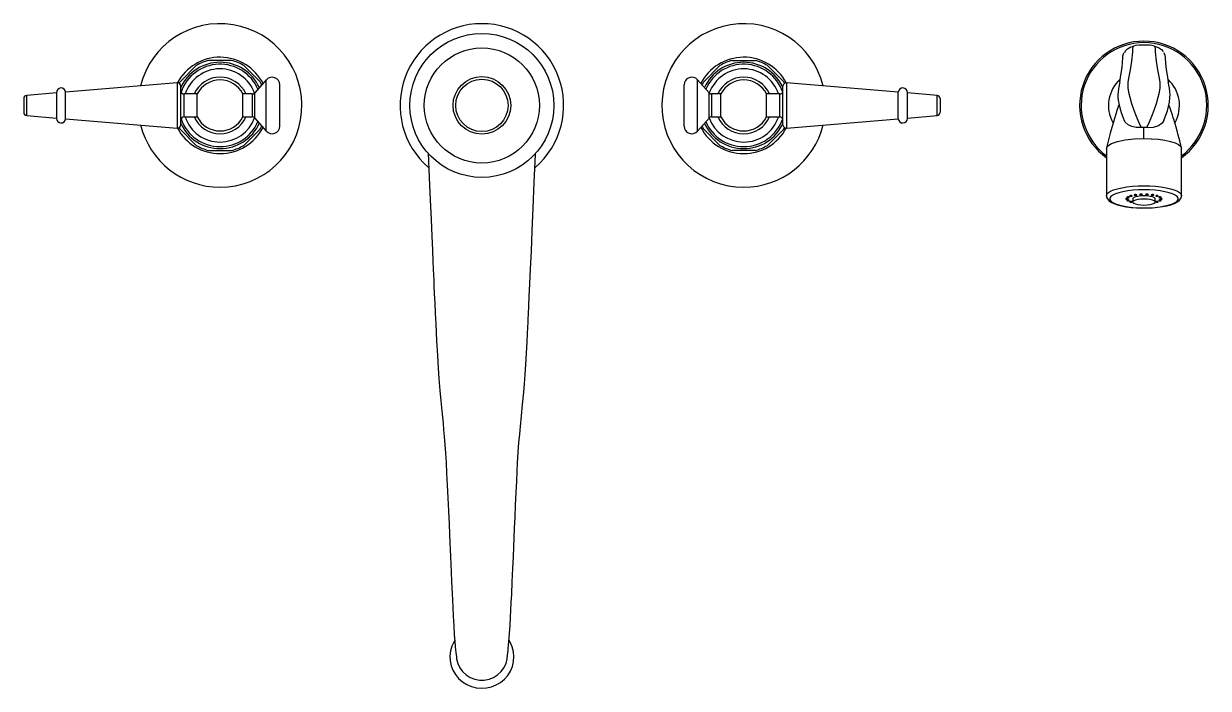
# Model space of a CAD drawing. Header units: millimetres. Extents: x 500 to 613, y 94 to 180.
# Drawn here: x 590 to 608.1, y 123.03 to 133.19 of the extents above; entities that cross this region are included whole.
import ezdxf

# ---------------------------------------------------------------- set-up
doc = ezdxf.new("R2010")
doc.units = ezdxf.units.MM
doc.layers.add('RUBINETTI', color=251, linetype='Continuous')

msp = doc.modelspace()

# ---------------------------------------------------------------- linework, layer by layer
at = {"layer": 'RUBINETTI'}
for p, q in [((606.861, 132.81), (606.915, 132.841)), ((606.915, 132.841), (606.952, 132.851)), ((606.952, 132.851), (606.94, 132.817)), ((606.992, 132.857), (606.952, 132.851)), ((606.952, 132.851), (606.952, 132.851)), ((607.033, 132.862), (606.992, 132.857)), ((607.073, 132.865), (607.033, 132.862)), ((607.114, 132.865), (607.073, 132.865)), ((607.155, 132.865), (607.114, 132.865)), ((607.196, 132.862), (607.155, 132.865)), ((607.236, 132.857), (607.196, 132.862)), ((607.277, 132.851), (607.236, 132.857)), ((607.277, 132.851), (607.335, 132.831)), ((607.288, 132.817), (607.277, 132.851)), ((607.277, 132.851), (607.277, 132.851)), ((606.782, 132.527), (606.791, 132.673)), ((606.791, 132.673), (606.792, 132.701)), ((606.792, 132.701), (606.802, 132.733)), ((606.802, 132.733), (606.813, 132.75)), ((606.828, 132.77), (606.814, 132.749)), ((606.823, 132.766), (606.861, 132.81)), ((606.937, 132.764), (606.925, 132.618)), ((606.94, 132.817), (606.937, 132.764)), ((607.291, 132.764), (607.288, 132.817)), ((607.303, 132.618), (607.291, 132.764)), ((607.335, 132.831), (607.382, 132.796)), ((607.382, 132.796), (607.405, 132.766)), ((607.412, 132.753), (607.433, 132.715)), ((607.433, 132.715), (607.437, 132.67)), ((607.437, 132.67), (607.441, 132.582)), ((592.636, 132.553), (592.389, 132.306)), ((593.174, 132.631), (592.824, 132.631)), ((593.61, 132.306), (593.362, 132.553)), ((600.389, 132.306), (600.636, 132.553)), ((600.824, 132.631), (601.174, 132.631)), ((601.362, 132.553), (601.61, 132.306)), ((606.755, 132.368), (606.782, 132.527)), ((606.902, 132.486), (606.876, 132.359)), ((606.925, 132.618), (606.902, 132.486)), ((607.326, 132.486), (607.303, 132.618)), ((607.352, 132.359), (607.326, 132.486)), ((607.441, 132.582), (607.454, 132.492)), ((607.454, 132.492), (607.468, 132.405)), ((593.706, 132.335), (593.529, 132.135)), ((593.706, 131.551), (593.706, 132.335)), ((600.469, 132.135), (600.292, 132.335)), ((600.292, 131.551), (600.292, 132.335)), ((606.743, 132.301), (606.74, 132.279)), ((606.743, 132.301), (606.755, 132.368)), ((606.876, 132.359), (606.866, 132.294)), ((606.866, 132.294), (606.868, 132.211)), ((607.362, 132.294), (607.352, 132.359)), ((607.36, 132.211), (607.362, 132.294)), ((607.468, 132.405), (607.485, 132.302)), ((607.485, 132.302), (607.485, 132.298)), ((607.487, 132.285), (607.486, 132.298)), ((590.499, 132.135), (590.045, 132.097)), ((590.499, 132.14), (590.499, 131.745)), ((592.345, 132.288), (590.639, 132.146)), ((590.639, 131.74), (590.639, 132.146)), ((592.345, 132.288), (592.345, 131.597)), ((592.399, 131.647), (592.399, 132.239)), ((592.651, 132.118), (592.449, 132.118)), ((592.449, 131.768), (592.449, 132.118)), ((592.651, 131.768), (592.651, 132.118)), ((593.492, 132.118), (593.348, 132.118)), ((593.348, 131.768), (593.348, 132.118)), ((593.492, 132.118), (593.492, 131.768)), ((593.529, 131.751), (593.529, 132.135)), ((593.91, 131.628), (593.91, 132.258)), ((600.088, 131.628), (600.088, 132.258)), ((600.469, 131.751), (600.469, 132.135)), ((600.651, 132.118), (600.507, 132.118)), ((600.507, 132.118), (600.507, 131.768)), ((600.651, 131.768), (600.651, 132.118)), ((601.549, 132.118), (601.348, 132.118)), ((601.348, 131.768), (601.348, 132.118)), ((601.549, 131.768), (601.549, 132.118)), ((601.599, 131.647), (601.599, 132.239)), ((603.36, 132.146), (601.653, 132.288)), ((601.653, 132.288), (601.653, 131.597)), ((603.36, 131.74), (603.36, 132.146)), ((603.499, 131.745), (603.499, 132.14)), ((603.953, 132.097), (603.499, 132.135)), ((606.718, 132.145), (606.716, 132.11)), ((606.726, 132.204), (606.718, 132.145)), ((606.734, 132.247), (606.726, 132.204)), ((606.74, 132.279), (606.734, 132.247)), ((606.868, 132.211), (606.878, 132.145)), ((606.878, 132.145), (606.896, 132.068)), ((607.333, 132.068), (607.35, 132.145)), ((607.35, 132.145), (607.36, 132.211)), ((607.494, 132.252), (607.487, 132.285)), ((607.502, 132.207), (607.494, 132.252)), ((607.51, 132.149), (607.502, 132.207)), ((607.512, 132.112), (607.51, 132.149)), ((589.999, 132.047), (589.999, 131.839)), ((590.045, 131.789), (590.045, 132.097)), ((603.953, 131.789), (603.953, 132.097)), ((603.999, 132.047), (603.999, 131.839)), ((606.727, 131.943), (606.714, 131.909)), ((606.727, 131.943), (606.714, 131.909)), ((606.716, 132.11), (606.717, 132.067)), ((606.717, 132.067), (606.721, 132.022)), ((606.721, 132.022), (606.733, 131.952)), ((606.732, 131.949), (606.727, 131.943)), ((606.732, 131.949), (606.727, 131.943)), ((606.732, 131.949), (606.732, 131.949)), ((606.733, 131.952), (606.75, 131.885)), ((606.896, 132.068), (606.923, 131.974)), ((606.923, 131.974), (606.958, 131.871)), ((607.271, 131.871), (607.306, 131.974)), ((607.306, 131.974), (607.333, 132.068)), ((607.489, 131.928), (607.503, 131.995)), ((607.498, 131.939), (607.496, 131.942)), ((607.498, 131.939), (607.496, 131.942)), ((607.507, 131.918), (607.498, 131.939)), ((607.507, 131.918), (607.498, 131.939)), ((607.503, 131.995), (607.511, 132.064)), ((607.511, 132.064), (607.512, 132.112)), ((590.045, 131.789), (590.499, 131.751)), ((592.449, 131.768), (592.651, 131.768)), ((593.348, 131.768), (593.492, 131.768)), ((593.529, 131.751), (593.706, 131.551)), ((600.292, 131.551), (600.469, 131.751)), ((600.507, 131.768), (600.651, 131.768)), ((601.348, 131.768), (601.549, 131.768)), ((603.499, 131.751), (603.953, 131.789)), ((606.677, 131.794), (606.662, 131.744)), ((606.677, 131.794), (606.662, 131.744)), ((606.687, 131.826), (606.677, 131.794)), ((606.687, 131.826), (606.677, 131.794)), ((606.695, 131.851), (606.687, 131.826)), ((606.695, 131.851), (606.687, 131.826)), ((606.704, 131.879), (606.695, 131.851)), ((606.704, 131.879), (606.695, 131.851)), ((606.714, 131.909), (606.704, 131.879)), ((606.714, 131.909), (606.704, 131.879)), ((606.75, 131.885), (606.771, 131.819)), ((606.771, 131.819), (606.795, 131.754)), ((606.795, 131.754), (606.813, 131.712)), ((606.958, 131.871), (606.993, 131.781)), ((606.993, 131.781), (607.031, 131.69)), ((607.198, 131.69), (607.236, 131.781)), ((607.236, 131.781), (607.271, 131.871)), ((607.423, 131.729), (607.449, 131.795)), ((607.449, 131.795), (607.471, 131.861)), ((607.471, 131.861), (607.489, 131.928)), ((607.518, 131.887), (607.507, 131.918)), ((607.518, 131.887), (607.507, 131.918)), ((607.531, 131.852), (607.518, 131.887)), ((607.531, 131.852), (607.518, 131.887)), ((607.548, 131.802), (607.531, 131.852)), ((607.548, 131.802), (607.531, 131.852)), ((607.562, 131.756), (607.548, 131.802)), ((607.562, 131.756), (607.548, 131.802)), ((607.573, 131.718), (607.562, 131.756)), ((607.573, 131.718), (607.562, 131.756)), ((590.639, 131.74), (592.345, 131.597)), ((592.389, 131.58), (592.636, 131.333)), ((593.362, 131.333), (593.61, 131.58)), ((600.636, 131.333), (600.389, 131.58)), ((601.61, 131.58), (601.362, 131.333)), ((601.653, 131.597), (603.36, 131.74)), ((606.623, 131.604), (606.6, 131.519)), ((606.623, 131.604), (606.6, 131.519)), ((606.642, 131.673), (606.623, 131.604)), ((606.642, 131.673), (606.623, 131.604)), ((606.662, 131.744), (606.642, 131.673)), ((606.662, 131.744), (606.642, 131.673)), ((606.827, 131.687), (606.817, 131.714)), ((606.872, 131.646), (606.827, 131.687)), ((606.931, 131.619), (606.872, 131.646)), ((606.996, 131.605), (606.931, 131.619)), ((607.069, 131.605), (606.996, 131.605)), ((607.031, 131.69), (607.069, 131.605)), ((607.114, 131.607), (607.069, 131.605)), ((607.114, 131.438), (607.114, 131.607)), ((607.114, 131.438), (607.114, 131.607)), ((607.159, 131.605), (607.114, 131.607)), ((607.159, 131.605), (607.198, 131.69)), ((607.182, 131.603), (607.159, 131.605)), ((607.253, 131.608), (607.182, 131.603)), ((607.335, 131.633), (607.253, 131.608)), ((607.39, 131.673), (607.335, 131.633)), ((607.416, 131.713), (607.39, 131.673)), ((607.416, 131.713), (607.423, 131.729)), ((607.416, 131.713), (607.416, 131.713)), ((607.581, 131.691), (607.573, 131.718)), ((607.581, 131.691), (607.573, 131.718)), ((607.59, 131.662), (607.581, 131.691)), ((607.59, 131.662), (607.581, 131.691)), ((607.604, 131.611), (607.59, 131.662)), ((607.604, 131.611), (607.59, 131.662)), ((607.619, 131.557), (607.604, 131.611)), ((607.619, 131.557), (607.604, 131.611)), ((606.573, 131.417), (606.543, 131.297)), ((606.573, 131.417), (606.547, 131.313)), ((606.6, 131.519), (606.573, 131.417)), ((606.6, 131.519), (606.573, 131.417)), ((606.62, 131.363), (606.709, 131.394)), ((606.62, 131.363), (606.709, 131.394)), ((606.709, 131.394), (606.825, 131.417)), ((606.709, 131.394), (606.825, 131.417)), ((606.825, 131.417), (606.962, 131.433)), ((606.825, 131.417), (606.962, 131.433)), ((606.962, 131.433), (607.114, 131.438)), ((606.962, 131.433), (607.114, 131.438)), ((607.114, 131.438), (607.226, 131.435)), ((607.114, 131.438), (607.23, 131.435)), ((607.226, 131.435), (607.333, 131.426)), ((607.23, 131.435), (607.337, 131.426)), ((607.333, 131.426), (607.432, 131.413)), ((607.337, 131.426), (607.434, 131.412)), ((607.432, 131.413), (607.519, 131.394)), ((607.434, 131.412), (607.519, 131.394)), ((607.519, 131.394), (607.59, 131.371)), ((607.519, 131.394), (607.589, 131.371)), ((607.637, 131.487), (607.619, 131.557)), ((607.637, 131.487), (607.619, 131.557)), ((607.66, 131.401), (607.637, 131.487)), ((607.66, 131.401), (607.637, 131.487)), ((607.685, 131.297), (607.66, 131.401)), ((607.685, 131.297), (607.66, 131.401)), ((592.824, 131.255), (593.174, 131.255)), ((596.18, 131.217), (596.196, 130.842)), ((597.817, 131.192), (597.818, 131.215)), ((601.174, 131.255), (600.824, 131.255)), ((606.542, 131.287), (606.562, 131.327)), ((606.542, 131.287), (606.562, 131.327)), ((606.542, 131.287), (606.542, 130.563)), ((606.562, 131.327), (606.62, 131.363)), ((606.562, 131.327), (606.62, 131.363)), ((607.589, 131.371), (607.642, 131.346)), ((607.59, 131.371), (607.643, 131.345)), ((607.642, 131.346), (607.675, 131.317)), ((607.643, 131.345), (607.676, 131.316)), ((607.675, 131.317), (607.675, 131.317)), ((607.676, 131.316), (607.683, 131.297)), ((607.683, 131.297), (607.687, 131.287)), ((607.687, 130.563), (607.687, 131.287)), ((597.8, 130.767), (597.817, 131.192)), ((596.196, 130.842), (596.21, 130.5)), ((597.783, 130.38), (597.8, 130.767)), ((606.651, 130.652), (606.709, 130.67)), ((606.709, 130.67), (606.778, 130.686)), ((606.778, 130.686), (606.854, 130.698)), ((606.854, 130.698), (606.937, 130.707)), ((606.937, 130.707), (607.025, 130.713)), ((607.025, 130.713), (607.114, 130.715)), ((607.114, 130.715), (607.204, 130.713)), ((607.204, 130.713), (607.291, 130.707)), ((607.291, 130.707), (607.374, 130.698)), ((607.374, 130.698), (607.451, 130.686)), ((607.451, 130.686), (607.519, 130.67)), ((607.519, 130.67), (607.577, 130.652)), ((596.21, 130.5), (596.223, 130.201)), ((606.542, 130.563), (606.549, 130.587)), ((606.542, 130.563), (606.542, 130.563)), ((606.543, 130.562), (606.544, 130.543)), ((606.544, 130.543), (606.556, 130.514)), ((606.549, 130.587), (606.57, 130.61)), ((606.556, 130.514), (606.577, 130.49)), ((606.57, 130.61), (606.604, 130.632)), ((606.577, 130.49), (606.608, 130.466)), ((606.608, 130.549), (606.594, 130.527)), ((606.594, 130.527), (606.594, 130.504)), ((606.594, 130.504), (606.608, 130.481)), ((606.604, 130.632), (606.651, 130.652)), ((606.636, 130.571), (606.608, 130.549)), ((606.677, 130.591), (606.636, 130.571)), ((606.73, 130.609), (606.677, 130.591)), ((606.793, 130.624), (606.73, 130.609)), ((606.866, 130.637), (606.793, 130.624)), ((606.836, 130.517), (606.834, 130.515)), ((606.834, 130.515), (606.836, 130.513)), ((606.84, 130.519), (606.836, 130.517)), ((606.836, 130.513), (606.84, 130.511)), ((606.847, 130.52), (606.84, 130.519)), ((606.84, 130.511), (606.847, 130.51)), ((606.854, 130.52), (606.847, 130.52)), ((606.847, 130.51), (606.854, 130.51)), ((606.851, 130.541), (606.85, 130.539)), ((606.85, 130.539), (606.851, 130.537)), ((606.851, 130.494), (606.85, 130.492)), ((606.85, 130.492), (606.851, 130.49)), ((606.856, 130.542), (606.851, 130.541)), ((606.851, 130.537), (606.856, 130.535)), ((606.856, 130.495), (606.851, 130.494)), ((606.851, 130.49), (606.856, 130.488)), ((606.862, 130.52), (606.854, 130.52)), ((606.854, 130.51), (606.862, 130.51)), ((606.862, 130.544), (606.856, 130.542)), ((606.856, 130.535), (606.862, 130.534)), ((606.862, 130.496), (606.856, 130.495)), ((606.856, 130.488), (606.862, 130.487)), ((606.87, 130.544), (606.862, 130.544)), ((606.862, 130.534), (606.87, 130.533)), ((606.868, 130.519), (606.862, 130.52)), ((606.862, 130.51), (606.868, 130.511)), ((606.87, 130.497), (606.862, 130.496)), ((606.862, 130.487), (606.87, 130.486)), ((606.945, 130.646), (606.866, 130.637)), ((606.873, 130.517), (606.868, 130.519)), ((606.868, 130.511), (606.873, 130.513)), ((606.878, 130.544), (606.87, 130.544)), ((606.87, 130.533), (606.878, 130.534)), ((606.878, 130.496), (606.87, 130.497)), ((606.87, 130.486), (606.878, 130.487)), ((606.874, 130.515), (606.873, 130.517)), ((606.873, 130.513), (606.874, 130.515)), ((606.884, 130.542), (606.878, 130.544)), ((606.878, 130.534), (606.884, 130.535)), ((606.884, 130.495), (606.878, 130.496)), ((606.878, 130.487), (606.884, 130.488)), ((606.888, 130.541), (606.884, 130.542)), ((606.884, 130.535), (606.888, 130.537)), ((606.888, 130.494), (606.884, 130.495)), ((606.884, 130.488), (606.888, 130.49)), ((606.89, 130.539), (606.888, 130.541)), ((606.888, 130.537), (606.89, 130.539)), ((606.89, 130.492), (606.888, 130.494)), ((606.888, 130.49), (606.89, 130.492)), ((606.897, 130.561), (606.895, 130.559)), ((606.895, 130.559), (606.897, 130.557)), ((606.901, 130.563), (606.897, 130.561)), ((606.897, 130.557), (606.901, 130.556)), ((606.907, 130.564), (606.901, 130.563)), ((606.901, 130.556), (606.907, 130.554)), ((606.915, 130.565), (606.907, 130.564)), ((606.907, 130.554), (606.915, 130.554)), ((606.923, 130.564), (606.915, 130.565)), ((606.915, 130.554), (606.923, 130.554)), ((606.929, 130.563), (606.923, 130.564)), ((606.923, 130.554), (606.929, 130.556)), ((606.933, 130.561), (606.929, 130.563)), ((606.929, 130.556), (606.933, 130.557)), ((606.935, 130.559), (606.933, 130.561)), ((606.933, 130.557), (606.935, 130.559)), ((606.944, 130.522), (606.942, 130.515)), ((606.942, 130.515), (606.942, 130.467)), ((606.957, 130.534), (606.944, 130.522)), ((606.957, 130.486), (606.944, 130.473)), ((607.028, 130.651), (606.945, 130.646)), ((606.984, 130.545), (606.957, 130.534)), ((606.984, 130.497), (606.957, 130.486)), ((606.966, 130.577), (606.964, 130.575)), ((606.964, 130.575), (606.966, 130.573)), ((606.97, 130.578), (606.966, 130.577)), ((606.966, 130.573), (606.97, 130.571)), ((606.977, 130.58), (606.97, 130.578)), ((606.97, 130.571), (606.977, 130.57)), ((606.984, 130.58), (606.977, 130.58)), ((606.977, 130.57), (606.984, 130.569)), ((606.992, 130.58), (606.984, 130.58)), ((606.984, 130.569), (606.992, 130.57)), ((607.021, 130.553), (606.984, 130.545)), ((607.021, 130.505), (606.984, 130.497)), ((606.998, 130.578), (606.992, 130.58)), ((606.992, 130.57), (606.998, 130.571)), ((607.003, 130.577), (606.998, 130.578)), ((606.998, 130.571), (607.003, 130.573)), ((607.004, 130.575), (607.003, 130.577)), ((607.003, 130.573), (607.004, 130.575)), ((607.066, 130.559), (607.021, 130.553)), ((607.066, 130.511), (607.021, 130.505)), ((607.114, 130.653), (607.028, 130.651)), ((607.051, 130.585), (607.049, 130.583)), ((607.049, 130.583), (607.051, 130.581)), ((607.055, 130.587), (607.051, 130.585)), ((607.051, 130.581), (607.055, 130.579)), ((607.061, 130.588), (607.055, 130.587)), ((607.055, 130.579), (607.061, 130.578)), ((607.069, 130.588), (607.061, 130.588)), ((607.061, 130.578), (607.069, 130.578)), ((607.114, 130.561), (607.066, 130.559)), ((607.114, 130.512), (607.066, 130.511)), ((607.077, 130.588), (607.069, 130.588)), ((607.069, 130.578), (607.077, 130.578)), ((607.083, 130.587), (607.077, 130.588)), ((607.077, 130.578), (607.083, 130.579)), ((607.088, 130.585), (607.083, 130.587)), ((607.083, 130.579), (607.088, 130.581)), ((607.089, 130.583), (607.088, 130.585)), ((607.088, 130.581), (607.089, 130.583)), ((607.2, 130.651), (607.114, 130.653)), ((607.163, 130.559), (607.114, 130.561)), ((607.163, 130.511), (607.114, 130.512)), ((607.141, 130.585), (607.139, 130.583)), ((607.139, 130.583), (607.141, 130.581)), ((607.145, 130.587), (607.141, 130.585)), ((607.141, 130.581), (607.145, 130.579)), ((607.152, 130.588), (607.145, 130.587)), ((607.145, 130.579), (607.152, 130.578)), ((607.159, 130.588), (607.152, 130.588)), ((607.152, 130.578), (607.159, 130.578)), ((607.167, 130.588), (607.159, 130.588)), ((607.159, 130.578), (607.167, 130.578)), ((607.207, 130.553), (607.163, 130.559)), ((607.207, 130.505), (607.163, 130.511)), ((607.173, 130.587), (607.167, 130.588)), ((607.167, 130.578), (607.173, 130.579)), ((607.178, 130.585), (607.173, 130.587)), ((607.173, 130.579), (607.178, 130.581)), ((607.179, 130.583), (607.178, 130.585)), ((607.178, 130.581), (607.179, 130.583)), ((607.284, 130.646), (607.2, 130.651)), ((607.244, 130.545), (607.207, 130.553)), ((607.244, 130.497), (607.207, 130.505)), ((607.226, 130.577), (607.224, 130.575)), ((607.224, 130.575), (607.226, 130.573)), ((607.23, 130.578), (607.226, 130.577)), ((607.226, 130.573), (607.23, 130.571)), ((607.237, 130.58), (607.23, 130.578)), ((607.23, 130.571), (607.237, 130.57)), ((607.244, 130.58), (607.237, 130.58)), ((607.237, 130.57), (607.244, 130.569)), ((607.252, 130.58), (607.244, 130.58)), ((607.244, 130.569), (607.252, 130.57)), ((607.271, 130.534), (607.244, 130.545)), ((607.271, 130.486), (607.244, 130.497)), ((607.258, 130.578), (607.252, 130.58)), ((607.252, 130.57), (607.258, 130.571)), ((607.263, 130.577), (607.258, 130.578)), ((607.258, 130.571), (607.263, 130.573)), ((607.264, 130.575), (607.263, 130.577)), ((607.263, 130.573), (607.264, 130.575)), ((607.285, 130.522), (607.271, 130.534)), ((607.285, 130.473), (607.271, 130.486)), ((607.363, 130.637), (607.284, 130.646)), ((607.287, 130.515), (607.285, 130.522)), ((607.287, 130.467), (607.287, 130.515)), ((607.295, 130.561), (607.293, 130.559)), ((607.293, 130.559), (607.295, 130.557)), ((607.299, 130.563), (607.295, 130.561)), ((607.295, 130.557), (607.299, 130.556)), ((607.306, 130.564), (607.299, 130.563)), ((607.299, 130.556), (607.306, 130.554)), ((607.313, 130.565), (607.306, 130.564)), ((607.306, 130.554), (607.313, 130.554)), ((607.321, 130.564), (607.313, 130.565)), ((607.313, 130.554), (607.321, 130.554)), ((607.328, 130.563), (607.321, 130.564)), ((607.321, 130.554), (607.328, 130.556)), ((607.332, 130.561), (607.328, 130.563)), ((607.328, 130.556), (607.332, 130.557)), ((607.333, 130.559), (607.332, 130.561)), ((607.332, 130.557), (607.333, 130.559)), ((607.34, 130.541), (607.339, 130.539)), ((607.339, 130.539), (607.34, 130.537)), ((607.34, 130.494), (607.339, 130.492)), ((607.339, 130.492), (607.34, 130.49)), ((607.344, 130.542), (607.34, 130.541)), ((607.34, 130.537), (607.344, 130.535)), ((607.344, 130.495), (607.34, 130.494)), ((607.34, 130.49), (607.344, 130.488)), ((607.351, 130.544), (607.344, 130.542)), ((607.344, 130.535), (607.351, 130.534)), ((607.351, 130.496), (607.344, 130.495)), ((607.344, 130.488), (607.351, 130.487)), ((607.359, 130.544), (607.351, 130.544)), ((607.351, 130.534), (607.359, 130.533)), ((607.359, 130.497), (607.351, 130.496)), ((607.351, 130.487), (607.359, 130.486)), ((607.356, 130.517), (607.354, 130.515)), ((607.354, 130.515), (607.356, 130.513)), ((607.36, 130.519), (607.356, 130.517)), ((607.356, 130.513), (607.36, 130.511)), ((607.366, 130.544), (607.359, 130.544)), ((607.359, 130.533), (607.366, 130.534)), ((607.366, 130.496), (607.359, 130.497)), ((607.359, 130.486), (607.366, 130.487)), ((607.367, 130.52), (607.36, 130.519)), ((607.36, 130.511), (607.367, 130.51)), ((607.435, 130.624), (607.363, 130.637)), ((607.373, 130.542), (607.366, 130.544)), ((607.366, 130.534), (607.373, 130.535)), ((607.373, 130.495), (607.366, 130.496)), ((607.366, 130.487), (607.373, 130.488)), ((607.374, 130.52), (607.367, 130.52)), ((607.367, 130.51), (607.374, 130.51)), ((607.377, 130.541), (607.373, 130.542)), ((607.373, 130.535), (607.377, 130.537)), ((607.377, 130.494), (607.373, 130.495)), ((607.373, 130.488), (607.377, 130.49)), ((607.382, 130.52), (607.374, 130.52)), ((607.374, 130.51), (607.382, 130.51)), ((607.379, 130.539), (607.377, 130.541)), ((607.377, 130.537), (607.379, 130.539)), ((607.379, 130.492), (607.377, 130.494)), ((607.377, 130.49), (607.379, 130.492)), ((607.388, 130.519), (607.382, 130.52)), ((607.382, 130.51), (607.388, 130.511)), ((607.393, 130.517), (607.388, 130.519)), ((607.388, 130.511), (607.393, 130.513)), ((607.394, 130.515), (607.393, 130.517)), ((607.393, 130.513), (607.394, 130.515)), ((607.499, 130.609), (607.435, 130.624)), ((607.552, 130.591), (607.499, 130.609)), ((607.593, 130.571), (607.552, 130.591)), ((607.577, 130.652), (607.624, 130.632)), ((607.621, 130.549), (607.593, 130.571)), ((607.635, 130.527), (607.621, 130.549)), ((607.621, 130.481), (607.635, 130.504)), ((607.624, 130.632), (607.659, 130.61)), ((607.625, 130.469), (607.657, 130.495)), ((607.635, 130.504), (607.635, 130.527)), ((607.657, 130.495), (607.676, 130.522)), ((607.659, 130.61), (607.68, 130.587)), ((607.676, 130.522), (607.686, 130.551)), ((607.68, 130.587), (607.687, 130.563)), ((607.686, 130.551), (607.685, 130.563)), ((607.687, 130.563), (607.687, 130.563)), ((597.768, 130.028), (597.783, 130.38)), ((606.608, 130.481), (606.636, 130.46)), ((606.608, 130.466), (606.653, 130.444)), ((606.636, 130.46), (606.677, 130.44)), ((606.653, 130.444), (606.709, 130.424)), ((606.677, 130.44), (606.73, 130.422)), ((606.709, 130.424), (606.773, 130.408)), ((606.73, 130.422), (606.793, 130.406)), ((606.773, 130.408), (606.843, 130.395)), ((606.793, 130.406), (606.866, 130.394)), ((606.843, 130.395), (606.918, 130.385)), ((606.866, 130.394), (606.945, 130.384)), ((606.897, 130.473), (606.895, 130.471)), ((606.895, 130.471), (606.897, 130.469)), ((606.901, 130.475), (606.897, 130.473)), ((606.897, 130.469), (606.901, 130.467)), ((606.907, 130.476), (606.901, 130.475)), ((606.901, 130.467), (606.907, 130.466)), ((606.915, 130.476), (606.907, 130.476)), ((606.907, 130.466), (606.915, 130.466)), ((606.923, 130.476), (606.915, 130.476)), ((606.915, 130.466), (606.923, 130.466)), ((606.918, 130.385), (606.998, 130.379)), ((606.929, 130.475), (606.923, 130.476)), ((606.923, 130.466), (606.929, 130.467)), ((606.933, 130.473), (606.929, 130.475)), ((606.929, 130.467), (606.933, 130.469)), ((606.935, 130.471), (606.933, 130.473)), ((606.933, 130.469), (606.935, 130.471)), ((606.944, 130.473), (606.944, 130.46)), ((606.944, 130.46), (606.957, 130.448)), ((606.945, 130.384), (607.028, 130.379)), ((606.957, 130.448), (606.984, 130.437)), ((606.984, 130.437), (607.021, 130.429)), ((606.998, 130.379), (607.08, 130.375)), ((607.021, 130.429), (607.066, 130.423)), ((607.028, 130.379), (607.114, 130.377)), ((607.066, 130.423), (607.114, 130.421)), ((607.08, 130.375), (607.162, 130.376)), ((607.114, 130.421), (607.163, 130.423)), ((607.114, 130.377), (607.2, 130.379)), ((607.162, 130.376), (607.173, 130.376)), ((607.163, 130.423), (607.207, 130.429)), ((607.173, 130.376), (607.244, 130.379)), ((607.2, 130.379), (607.284, 130.384)), ((607.207, 130.429), (607.244, 130.437)), ((607.244, 130.437), (607.271, 130.448)), ((607.244, 130.379), (607.323, 130.386)), ((607.271, 130.448), (607.285, 130.46)), ((607.284, 130.384), (607.363, 130.394)), ((607.285, 130.46), (607.285, 130.473)), ((607.295, 130.473), (607.293, 130.471)), ((607.293, 130.471), (607.295, 130.469)), ((607.299, 130.475), (607.295, 130.473)), ((607.295, 130.469), (607.299, 130.467)), ((607.306, 130.476), (607.299, 130.475)), ((607.299, 130.467), (607.306, 130.466)), ((607.313, 130.476), (607.306, 130.476)), ((607.306, 130.466), (607.313, 130.466)), ((607.321, 130.476), (607.313, 130.476)), ((607.313, 130.466), (607.321, 130.466)), ((607.328, 130.475), (607.321, 130.476)), ((607.321, 130.466), (607.328, 130.467)), ((607.323, 130.386), (607.397, 130.396)), ((607.332, 130.473), (607.328, 130.475)), ((607.328, 130.467), (607.332, 130.469)), ((607.333, 130.471), (607.332, 130.473)), ((607.332, 130.469), (607.333, 130.471)), ((607.363, 130.394), (607.435, 130.406)), ((607.397, 130.396), (607.465, 130.41)), ((607.435, 130.406), (607.499, 130.422)), ((607.465, 130.41), (607.526, 130.426)), ((607.499, 130.422), (607.552, 130.44)), ((607.526, 130.426), (607.58, 130.445)), ((607.552, 130.44), (607.593, 130.46)), ((607.58, 130.445), (607.625, 130.469)), ((607.593, 130.46), (607.621, 130.481)), ((596.223, 130.201), (596.234, 129.945)), ((596.234, 129.945), (596.243, 129.732)), ((597.755, 129.716), (597.768, 130.028)), ((596.243, 129.732), (596.25, 129.564)), ((597.743, 129.445), (597.755, 129.716)), ((596.25, 129.564), (596.256, 129.439)), ((596.256, 129.439), (596.26, 129.347)), ((597.733, 129.214), (597.743, 129.445)), ((596.26, 129.347), (596.263, 129.276)), ((596.263, 129.276), (596.267, 129.182)), ((596.267, 129.182), (596.272, 129.065)), ((596.272, 129.065), (596.279, 128.927)), ((597.724, 129.025), (597.733, 129.214)), ((596.279, 128.927), (596.286, 128.769)), ((597.712, 128.757), (597.717, 128.873)), ((597.717, 128.873), (597.724, 129.025)), ((596.286, 128.769), (596.294, 128.605)), ((597.705, 128.626), (597.708, 128.676)), ((597.708, 128.676), (597.712, 128.757)), ((596.294, 128.605), (596.308, 128.345)), ((597.697, 128.452), (597.702, 128.552)), ((597.702, 128.552), (597.705, 128.626)), ((596.308, 128.345), (596.32, 128.12)), ((597.68, 128.157), (597.69, 128.329)), ((597.69, 128.329), (597.697, 128.452)), ((597.67, 127.985), (597.68, 128.157)), ((596.32, 128.12), (596.332, 127.929)), ((597.66, 127.828), (597.67, 127.985)), ((596.332, 127.929), (596.343, 127.768)), ((597.649, 127.685), (597.66, 127.828)), ((596.343, 127.768), (596.358, 127.583)), ((597.639, 127.559), (597.649, 127.685)), ((596.358, 127.583), (596.372, 127.427)), ((596.372, 127.427), (596.387, 127.275)), ((597.621, 127.374), (597.639, 127.559)), ((596.387, 127.275), (596.396, 127.18)), ((597.604, 127.199), (597.621, 127.374)), ((596.396, 127.18), (596.406, 127.084)), ((596.406, 127.084), (596.415, 126.984)), ((597.588, 127.034), (597.604, 127.199)), ((596.415, 126.984), (596.425, 126.882)), ((596.425, 126.882), (596.435, 126.757)), ((597.566, 126.792), (597.577, 126.916)), ((597.577, 126.916), (597.588, 127.034)), ((596.435, 126.757), (596.444, 126.63)), ((597.556, 126.643), (597.566, 126.792)), ((596.444, 126.63), (596.452, 126.484)), ((597.545, 126.477), (597.556, 126.643)), ((596.452, 126.484), (596.461, 126.32)), ((597.531, 126.201), (597.538, 126.351)), ((597.538, 126.351), (597.545, 126.477)), ((596.461, 126.32), (596.47, 126.14)), ((597.523, 126.025), (597.531, 126.201)), ((596.47, 126.14), (596.479, 125.945)), ((597.514, 125.832), (597.523, 126.025)), ((596.479, 125.945), (596.489, 125.739)), ((597.506, 125.65), (597.514, 125.832)), ((596.489, 125.739), (596.497, 125.548)), ((597.499, 125.483), (597.506, 125.65)), ((596.497, 125.548), (596.504, 125.386)), ((597.493, 125.331), (597.499, 125.483)), ((596.504, 125.386), (596.509, 125.255)), ((596.509, 125.255), (596.513, 125.154)), ((597.487, 125.194), (597.493, 125.331)), ((596.513, 125.154), (596.518, 125.048)), ((597.48, 125.043), (597.487, 125.194)), ((596.518, 125.048), (596.523, 124.928)), ((596.523, 124.928), (596.528, 124.813)), ((597.473, 124.863), (597.48, 125.043)), ((596.528, 124.813), (596.535, 124.663)), ((597.464, 124.661), (597.473, 124.863)), ((596.535, 124.663), (596.543, 124.482)), ((597.455, 124.473), (597.464, 124.661)), ((596.543, 124.482), (596.553, 124.278)), ((597.443, 124.226), (597.449, 124.344)), ((597.449, 124.344), (597.455, 124.473)), ((596.553, 124.278), (596.561, 124.135)), ((597.437, 124.117), (597.443, 124.226)), ((596.561, 124.135), (596.569, 123.991)), ((596.569, 123.991), (596.578, 123.851)), ((597.422, 123.871), (597.43, 124)), ((597.43, 124), (597.437, 124.117)), ((596.578, 123.851), (596.585, 123.754)), ((597.413, 123.743), (597.422, 123.871)), ((596.54, 123.679), (596.519, 123.606)), ((596.574, 123.748), (596.54, 123.679)), ((596.584, 123.764), (596.574, 123.748)), ((596.585, 123.754), (596.593, 123.665)), ((596.593, 123.665), (596.597, 123.621)), ((596.597, 123.621), (596.602, 123.582)), ((597.397, 123.592), (597.399, 123.607)), ((597.399, 123.607), (597.401, 123.623)), ((597.401, 123.623), (597.403, 123.64)), ((597.403, 123.64), (597.413, 123.743)), ((597.431, 123.737), (597.414, 123.763)), ((597.463, 123.667), (597.431, 123.737)), ((597.482, 123.593), (597.463, 123.667)), ((596.519, 123.606), (596.51, 123.53)), ((596.51, 123.53), (596.513, 123.454)), ((596.513, 123.454), (596.528, 123.379)), ((596.602, 123.582), (596.603, 123.57)), ((596.603, 123.57), (596.605, 123.559)), ((596.605, 123.559), (596.606, 123.549)), ((596.606, 123.549), (596.608, 123.542)), ((596.608, 123.542), (596.609, 123.53)), ((596.609, 123.53), (596.613, 123.482)), ((596.613, 123.482), (596.631, 123.412)), ((597.368, 123.412), (597.385, 123.482)), ((597.385, 123.482), (597.389, 123.541)), ((597.389, 123.541), (597.391, 123.555)), ((597.391, 123.555), (597.394, 123.563)), ((597.394, 123.563), (597.396, 123.577)), ((597.396, 123.577), (597.397, 123.592)), ((597.466, 123.367), (597.484, 123.441)), ((597.489, 123.517), (597.482, 123.593)), ((597.484, 123.441), (597.489, 123.517)), ((596.528, 123.379), (596.556, 123.308)), ((596.556, 123.308), (596.595, 123.242)), ((596.631, 123.412), (596.662, 123.346)), ((596.662, 123.346), (596.705, 123.288)), ((596.705, 123.288), (596.758, 123.238)), ((597.24, 123.238), (597.294, 123.288)), ((597.294, 123.288), (597.337, 123.346)), ((597.337, 123.346), (597.368, 123.412)), ((597.396, 123.231), (597.437, 123.296)), ((597.437, 123.296), (597.466, 123.367)), ((596.595, 123.242), (596.643, 123.182)), ((596.643, 123.182), (596.701, 123.131)), ((596.701, 123.131), (596.767, 123.09)), ((596.758, 123.238), (596.821, 123.199)), ((596.767, 123.09), (596.838, 123.059)), ((596.821, 123.199), (596.889, 123.172)), ((596.889, 123.172), (596.962, 123.159)), ((596.962, 123.159), (597.036, 123.159)), ((597.036, 123.159), (597.109, 123.172)), ((597.109, 123.172), (597.178, 123.199)), ((597.146, 123.055), (597.219, 123.084)), ((597.178, 123.199), (597.24, 123.238)), ((597.219, 123.084), (597.286, 123.123)), ((597.286, 123.123), (597.345, 123.173)), ((597.345, 123.173), (597.396, 123.231)), ((596.838, 123.059), (596.914, 123.04)), ((596.914, 123.04), (596.992, 123.033)), ((596.992, 123.033), (597.07, 123.038)), ((597.07, 123.038), (597.146, 123.055))]:
    msp.add_line(p, q, dxfattribs=at)
for radius in [1.1, 0.88, 0.44, 0.4]:
    msp.add_circle((596.999, 131.943), radius, dxfattribs=at)
for centre, radius, start, end in [((592.999, 131.943), 1.25, 270, 166.1676), ((596.999, 131.943), 1.25, 90, 229.3347), ((596.999, 131.943), 1.25, 310.6401, 90), ((600.999, 131.943), 1.25, 13.8324, 270), ((607.114, 131.943), 0.983, 305.6305, 234.3695), ((607.114, 131.943), 0.96, 90, 233.4071), ((607.114, 131.943), 0.96, 306.5929, 90), ((592.999, 131.943), 0.737, 27.0267, 152.0141), ((600.999, 131.943), 0.737, 27.9859, 152.9733), ((592.999, 131.943), 0.66, 90, 155.38), ((592.999, 131.943), 0.63, 23.1527, 161.0241), ((592.999, 131.943), 0.56, 19.7232, 161.79), ((592.999, 131.943), 0.71, 104.2692, 120.7308), ((592.999, 131.943), 0.66, 24.3818, 90), ((592.999, 131.943), 0.71, 59.2692, 75.7308), ((600.999, 131.943), 0.66, 90, 155.6182), ((600.999, 131.943), 0.63, 18.9759, 156.8473), ((600.999, 131.943), 0.56, 18.21, 160.2768), ((600.999, 131.943), 0.71, 104.2692, 120.7308), ((600.999, 131.943), 0.66, 24.62, 90), ((600.999, 131.943), 0.71, 59.2692, 75.7308), ((592.999, 131.943), 0.71, 149.2692, 151.5303), ((592.999, 131.943), 0.433, 23.8606, 156.1394), ((592.999, 131.943), 0.39, 90, 153.3385), ((592.999, 131.943), 0.39, 26.6615, 90), ((592.999, 131.943), 0.71, 26.1783, 30.7308), ((593.794, 132.258), 0.117, 0, 138.5281), ((600.205, 132.258), 0.117, 41.4719, 180), ((600.999, 131.943), 0.71, 149.2692, 153.8217), ((600.999, 131.943), 0.433, 23.8606, 156.1394), ((600.999, 131.943), 0.39, 90, 153.3385), ((600.999, 131.943), 0.39, 26.6615, 90), ((600.999, 131.943), 0.71, 28.4697, 30.7308), ((607.114, 131.943), 0.542, 132.6704, 208.9408), ((607.114, 131.943), 0.542, 132.6704, 208.9408), ((607.114, 131.943), 0.542, 331.0991, 46.9337), ((607.114, 131.943), 0.542, 331.0991, 46.9337), ((590.569, 132.14), 0.07, 4.7636, 180), ((592.349, 132.239), 0.05, 0, 94.7636), ((592.449, 132.168), 0.05, 180, 270), ((593.492, 132.168), 0.05, 270, 318.5281), ((600.507, 132.168), 0.05, 221.4719, 270), ((601.549, 132.168), 0.05, 270, 0), ((601.649, 132.239), 0.05, 85.2364, 180), ((603.429, 132.14), 0.07, 0, 175.2364), ((590.049, 132.047), 0.05, 94.7636, 180), ((603.949, 132.047), 0.05, 0, 85.2364), ((590.049, 131.839), 0.05, 180, 265.2364), ((592.449, 131.718), 0.05, 90, 180), ((592.999, 131.943), 0.56, 198.21, 270), ((592.999, 131.943), 0.433, 203.8606, 270), ((592.999, 131.943), 0.39, 206.6615, 333.3385), ((592.999, 131.943), 0.433, 270, 336.1394), ((592.999, 131.943), 0.56, 270, 340.2768), ((593.492, 131.718), 0.05, 41.4719, 90), ((600.507, 131.718), 0.05, 90, 138.5281), ((600.999, 131.943), 0.56, 199.7232, 270), ((600.999, 131.943), 0.433, 203.8606, 270), ((600.999, 131.943), 0.39, 206.6615, 333.3385), ((600.999, 131.943), 0.56, 270, 341.79), ((600.999, 131.943), 0.433, 270, 336.1394), ((601.549, 131.718), 0.05, 0, 90), ((603.949, 131.839), 0.05, 274.7636, 0), ((590.569, 131.745), 0.07, 180, 355.2364), ((592.999, 131.943), 1.25, 193.8324, 270), ((592.349, 131.647), 0.05, 265.2364, 0), ((592.999, 131.943), 0.737, 207.9859, 270), ((592.999, 131.943), 0.71, 208.4697, 210.7308), ((592.999, 131.943), 0.66, 204.62, 335.6182), ((592.999, 131.943), 0.63, 198.9759, 270), ((592.999, 131.943), 0.63, 270, 336.8473), ((592.999, 131.943), 0.737, 270, 332.9733), ((592.999, 131.943), 0.71, 329.2692, 333.8217), ((593.794, 131.628), 0.117, 221.4719, 0), ((600.205, 131.628), 0.117, 180, 318.5281), ((600.999, 131.943), 0.737, 207.0267, 270), ((600.999, 131.943), 0.71, 206.1783, 210.7308), ((600.999, 131.943), 0.66, 204.3818, 335.38), ((600.999, 131.943), 0.63, 203.1527, 270), ((600.999, 131.943), 0.63, 270, 341.0241), ((600.999, 131.943), 1.25, 270, 346.1676), ((600.999, 131.943), 0.737, 270, 332.0141), ((601.649, 131.647), 0.05, 180, 274.7636), ((600.999, 131.943), 0.71, 329.2692, 331.5303), ((603.429, 131.745), 0.07, 184.7636, 0), ((592.999, 131.943), 0.71, 239.2692, 255.7308), ((592.999, 131.943), 0.71, 284.2692, 300.7308), ((600.999, 131.943), 0.71, 239.2692, 255.7308), ((600.999, 131.943), 0.71, 284.2692, 300.7308)]:
    msp.add_arc(centre, radius, start, end, dxfattribs=at)

doc.saveas('drawing.dxf')
